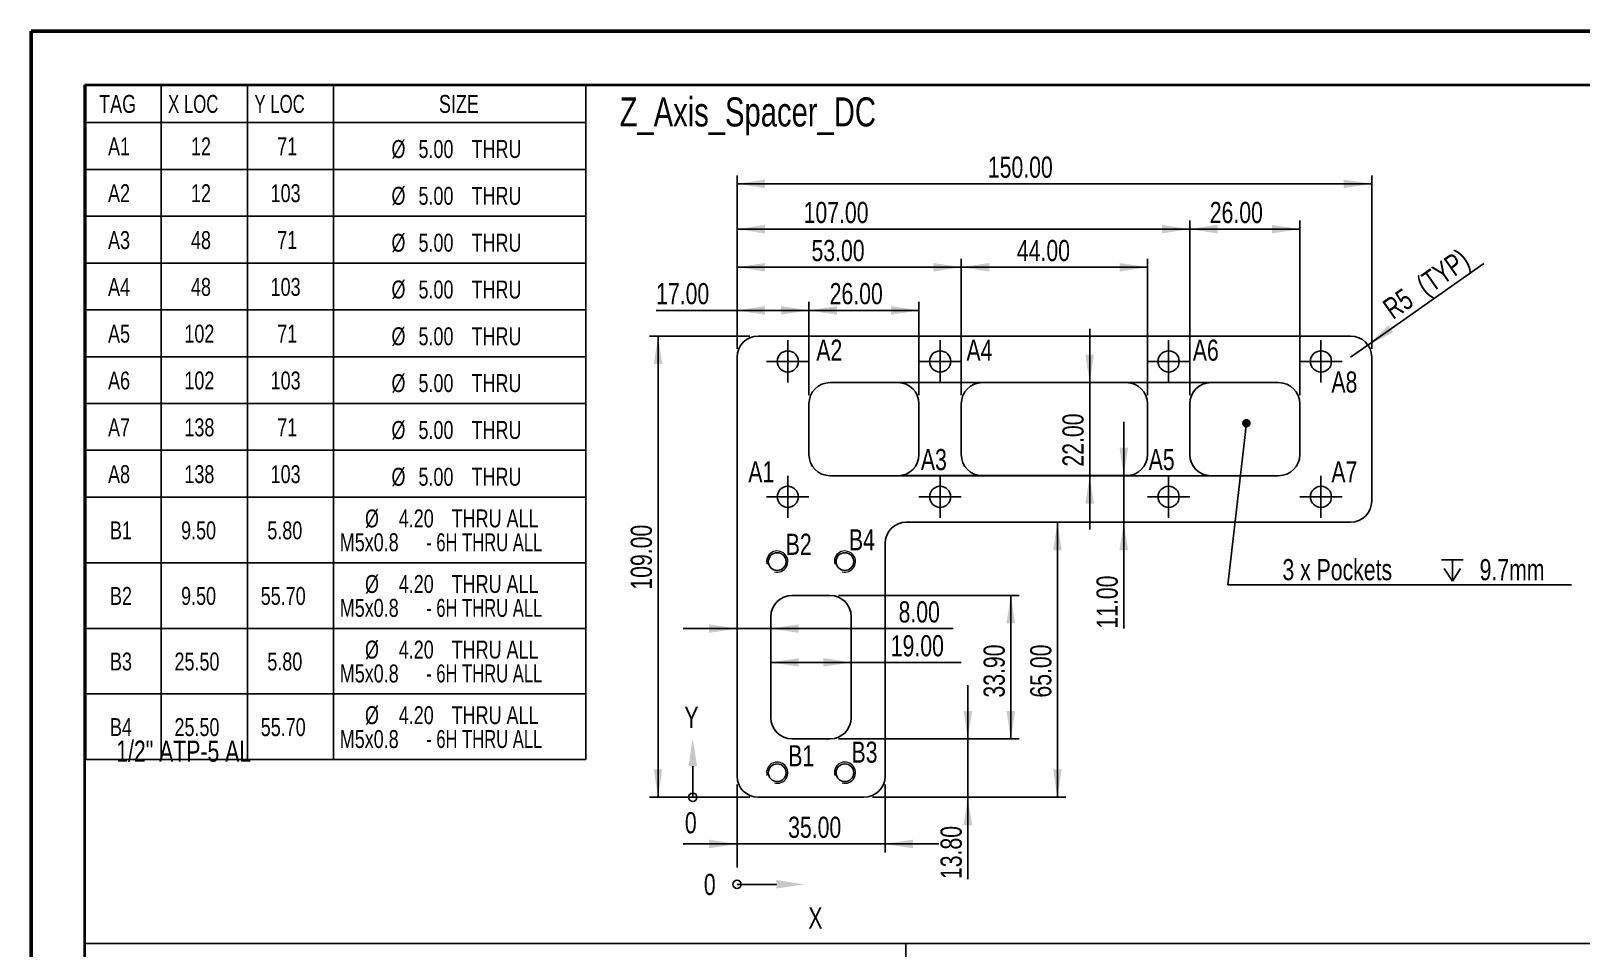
# Model space of a CAD drawing. Header units: millimetres. Extents: x 0 to 279, y 0 to 216.
# Drawn here: x 0 to 183.3, y 107.4 to 215.9 of the extents above; entities that cross this region are included whole.
import ezdxf

# ---------------------------------------------------------------- set-up
doc = ezdxf.new("R2010")
doc.units = ezdxf.units.MM
doc.layers.add('DIM', color=1, linetype='Continuous')
doc.layers.add('PAGE_BORDER', color=7, linetype='Continuous')
doc.styles.add('SLDTEXTSTYLE0', font='TXT', dxfattribs={"width": 0.75})
doc.styles.add('SLDTEXTSTYLE1', font='TXT', dxfattribs={"width": 0.7})
doc.styles.add('SLDTEXTSTYLE2', font='TXT', dxfattribs={"width": 0.692308})
doc.dimstyles.new('SLDDIMSTYLE0', dxfattribs={"dimtxt": 2.5, "dimasz": 3.302, "dimexe": 0, "dimexo": 0.0625, "dimtad": 1, "dimlfac": 2, "dimrnd": 1e-09, "dimzin": 4, "dimdsep": 46, "dimtxsty": 'SLDTEXTSTYLE0', "dimsah": 1, "dimcen": 0.09, "dimadec": 0, "dimazin": 1, "dimtfac": 1, "dimtofl": 0, "dimtmove": 0, "dimatfit": 3, "dimfxl": 0, "dimfrac": 2, "dimtolj": 1, "dimtzin": 12, "dimarcsym": 0})
doc.dimstyles.new('SLDDIMSTYLE1', dxfattribs={"dimtxt": 2.5, "dimasz": 3.302, "dimexe": 0, "dimexo": 0.0625, "dimtad": 1, "dimlfac": 2, "dimrnd": 1e-09, "dimzin": 4, "dimdsep": 46, "dimtxsty": 'SLDTEXTSTYLE0', "dimsah": 1, "dimcen": 0.09, "dimadec": 0, "dimazin": 1, "dimtfac": 1, "dimtmove": 0, "dimatfit": 0, "dimfxl": 0, "dimfrac": 2, "dimtolj": 1, "dimtzin": 12, "dimarcsym": 0})
doc.dimstyles.new('SLDDIMSTYLE2', dxfattribs={"dimtxt": 2.5, "dimasz": 3.302, "dimexe": 0, "dimexo": 0.0625, "dimtad": 1, "dimdec": 0, "dimlfac": 2, "dimrnd": 1e-09, "dimzin": 12, "dimdsep": 46, "dimtxsty": 'SLDTEXTSTYLE0', "dimsah": 1, "dimcen": 0, "dimadec": 0, "dimazin": 3, "dimtfac": 1, "dimtdec": 0, "dimtofl": 0, "dimtmove": 0, "dimatfit": 3, "dimfxl": 0, "dimfrac": 2, "dimtolj": 1, "dimtzin": 12, "dimarcsym": 0})

# ---------------------------------------------------------------- blocks, each defined once
blk = doc.blocks.new('SW_TABLEANNOTATION_4')
at = {"layer": 'PAGE_BORDER', "color": 0}
for p, q in [((0, 0), (0, -79.67)), ((59.09, 0), (0, 0)), ((59.09, -79.67), (59.09, 0)), ((8.89, 0), (8.89, -4.42)), ((19.08, 0), (19.08, -4.42)), ((29.27, 0), (29.27, -4.42)), ((0, -4.42), (59.09, -4.42)), ((8.89, -4.42), (8.89, -79.67)), ((19.08, -4.42), (19.08, -79.67)), ((29.27, -4.42), (29.27, -79.67)), ((0, -9.95), (59.09, -9.95)), ((0, -15.48), (59.09, -15.48)), ((0, -21.01), (59.09, -21.01)), ((0, -26.55), (59.09, -26.55)), ((0, -32.08), (59.09, -32.08)), ((0, -37.61), (59.09, -37.61)), ((0, -43.14), (59.09, -43.14)), ((0, -48.68), (59.09, -48.68)), ((0, -56.43), (59.09, -56.43)), ((0, -64.18), (59.09, -64.18)), ((0, -71.92), (59.09, -71.92)), ((0, -79.67), (59.09, -79.67))]:
    blk.add_line(p, q, dxfattribs=at)
at = {"layer": 'PAGE_BORDER', "color": 0, "attachment_point": 1}
for s, insert, char_height, style in [('TAG', (1.57, -1.15), 2.117, 'SLDTEXTSTYLE0'), ('X LOC', (9.71, -1.15), 2.117, 'SLDTEXTSTYLE1'), ('Y LOC', (19.92, -1.15), 2.117, 'SLDTEXTSTYLE1'), ('SIZE', (41.72, -1.15), 2.117, 'SLDTEXTSTYLE0'), ('A1', (2.62, -6.17), 2.117, 'SLDTEXTSTYLE0'), ('12', (12.42, -6.17), 2.117, 'SLDTEXTSTYLE0'), ('71', (22.61, -6.17), 2.117, 'SLDTEXTSTYLE0'), ('%%c', (36.11, -6.48), 2.117, 'SLDTEXTSTYLE0'), ('5.00', (39.3, -6.48), 2.117, 'SLDTEXTSTYLE0'), ('THRU', (45.57, -6.48), 2.117, 'SLDTEXTSTYLE0'), ('A2', (2.62, -11.7), 2.117, 'SLDTEXTSTYLE0'), ('12', (12.42, -11.7), 2.117, 'SLDTEXTSTYLE0'), ('103', (21.83, -11.7), 2.117, 'SLDTEXTSTYLE0'), ('%%c', (36.11, -12.01), 2.117, 'SLDTEXTSTYLE0'), ('5.00', (39.3, -12.01), 2.117, 'SLDTEXTSTYLE0'), ('THRU', (45.57, -12.01), 2.117, 'SLDTEXTSTYLE0'), ('A3', (2.62, -17.24), 2.117, 'SLDTEXTSTYLE0'), ('48', (12.42, -17.24), 2.117, 'SLDTEXTSTYLE0'), ('71', (22.61, -17.24), 2.117, 'SLDTEXTSTYLE0'), ('%%c', (36.11, -17.55), 2.117, 'SLDTEXTSTYLE0'), ('5.00', (39.3, -17.55), 2.117, 'SLDTEXTSTYLE0'), ('THRU', (45.57, -17.55), 2.117, 'SLDTEXTSTYLE0'), ('A4', (2.62, -22.77), 2.117, 'SLDTEXTSTYLE0'), ('48', (12.42, -22.77), 2.117, 'SLDTEXTSTYLE0'), ('103', (21.83, -22.77), 2.117, 'SLDTEXTSTYLE0'), ('%%c', (36.11, -23.08), 2.117, 'SLDTEXTSTYLE0'), ('5.00', (39.3, -23.08), 2.117, 'SLDTEXTSTYLE0'), ('THRU', (45.57, -23.08), 2.117, 'SLDTEXTSTYLE0'), ('A5', (2.62, -28.3), 2.117, 'SLDTEXTSTYLE0'), ('102', (11.64, -28.3), 2.117, 'SLDTEXTSTYLE0'), ('71', (22.61, -28.3), 2.117, 'SLDTEXTSTYLE0'), ('%%c', (36.11, -28.61), 2.117, 'SLDTEXTSTYLE0'), ('5.00', (39.3, -28.61), 2.117, 'SLDTEXTSTYLE0'), ('THRU', (45.57, -28.61), 2.117, 'SLDTEXTSTYLE0'), ('A6', (2.62, -33.83), 2.117, 'SLDTEXTSTYLE0'), ('102', (11.64, -33.83), 2.117, 'SLDTEXTSTYLE0'), ('103', (21.83, -33.83), 2.117, 'SLDTEXTSTYLE0'), ('%%c', (36.11, -34.14), 2.117, 'SLDTEXTSTYLE0'), ('5.00', (39.3, -34.14), 2.117, 'SLDTEXTSTYLE0'), ('THRU', (45.57, -34.14), 2.117, 'SLDTEXTSTYLE0'), ('A7', (2.62, -39.37), 2.117, 'SLDTEXTSTYLE0'), ('138', (11.64, -39.37), 2.117, 'SLDTEXTSTYLE0'), ('71', (22.61, -39.37), 2.117, 'SLDTEXTSTYLE0'), ('%%c', (36.11, -39.68), 2.117, 'SLDTEXTSTYLE0'), ('5.00', (39.3, -39.68), 2.117, 'SLDTEXTSTYLE0'), ('THRU', (45.57, -39.68), 2.117, 'SLDTEXTSTYLE0'), ('A8', (2.62, -44.9), 2.117, 'SLDTEXTSTYLE0'), ('138', (11.64, -44.9), 2.117, 'SLDTEXTSTYLE0'), ('103', (21.83, -44.9), 2.117, 'SLDTEXTSTYLE0'), ('%%c', (36.11, -45.21), 2.117, 'SLDTEXTSTYLE0'), ('5.00', (39.3, -45.21), 2.117, 'SLDTEXTSTYLE0'), ('THRU', (45.57, -45.21), 2.117, 'SLDTEXTSTYLE0'), ('%%c', (32.98, -50.13), 2.117, 'SLDTEXTSTYLE0'), ('4.20', (36.97, -50.13), 2.117, 'SLDTEXTSTYLE0'), ('THRU ALL', (43.22, -50.13), 2.117, 'SLDTEXTSTYLE0'), ('B1', (2.85, -51.54), 2.117, 'SLDTEXTSTYLE0'), ('9.50', (11.25, -51.54), 2.117, 'SLDTEXTSTYLE0'), ('5.80', (21.44, -51.54), 2.117, 'SLDTEXTSTYLE0'), ('M5x0.8', (30, -52.95), 2.117, 'SLDTEXTSTYLE0'), ('- 6H THRU ALL', (40.21, -52.95), 2.1167, 'SLDTEXTSTYLE2'), ('%%c', (32.98, -57.88), 2.117, 'SLDTEXTSTYLE0'), ('4.20', (36.97, -57.88), 2.117, 'SLDTEXTSTYLE0'), ('THRU ALL', (43.22, -57.88), 2.117, 'SLDTEXTSTYLE0'), ('B2', (2.85, -59.29), 2.117, 'SLDTEXTSTYLE0'), ('9.50', (11.25, -59.29), 2.117, 'SLDTEXTSTYLE0'), ('55.70', (20.66, -59.29), 2.117, 'SLDTEXTSTYLE0'), ('M5x0.8', (30, -60.7), 2.117, 'SLDTEXTSTYLE0'), ('- 6H THRU ALL', (40.21, -60.7), 2.1167, 'SLDTEXTSTYLE2'), ('%%c', (32.98, -65.63), 2.117, 'SLDTEXTSTYLE0'), ('4.20', (36.97, -65.63), 2.117, 'SLDTEXTSTYLE0'), ('THRU ALL', (43.22, -65.63), 2.117, 'SLDTEXTSTYLE0'), ('B3', (2.85, -67.04), 2.117, 'SLDTEXTSTYLE0'), ('25.50', (10.47, -67.04), 2.117, 'SLDTEXTSTYLE0'), ('5.80', (21.44, -67.04), 2.117, 'SLDTEXTSTYLE0'), ('M5x0.8', (30, -68.45), 2.117, 'SLDTEXTSTYLE0'), ('- 6H THRU ALL', (40.21, -68.45), 2.1167, 'SLDTEXTSTYLE2'), ('%%c', (32.98, -73.38), 2.117, 'SLDTEXTSTYLE0'), ('B4', (2.85, -74.79), 2.117, 'SLDTEXTSTYLE0'), ('25.50', (10.47, -74.79), 2.117, 'SLDTEXTSTYLE0'), ('55.70', (20.66, -74.79), 2.117, 'SLDTEXTSTYLE0'), ('4.20', (36.97, -73.38), 2.117, 'SLDTEXTSTYLE0'), ('THRU ALL', (43.22, -73.38), 2.117, 'SLDTEXTSTYLE0'), ('M5x0.8', (30, -76.2), 2.117, 'SLDTEXTSTYLE0'), ('- 6H THRU ALL', (40.21, -76.2), 2.1167, 'SLDTEXTSTYLE2')]:
    blk.add_mtext(s, dxfattribs=dict(at, insert=insert, char_height=char_height, style=style))
blk = doc.blocks.new('_D')
at = {"layer": 'DIM'}
for p, q in [((83.42, 178.36), (83.42, 198.84)), ((158.42, 178.36), (158.42, 198.84)), ((83.42, 197.84), (158.42, 197.84))]:
    blk.add_line(p, q, dxfattribs=at)
for points in [[(83.42, 197.84), (86.72, 197.33), (86.72, 198.35)], [(158.42, 197.84), (155.12, 198.35), (155.12, 197.33)]]:
    blk.add_solid(points, dxfattribs=at)
at = {"layer": 'DIM', "insert": (113.06, 201.06), "char_height": 2.5, "attachment_point": 1, "style": 'SLDTEXTSTYLE0'}
blk.add_mtext('150.00', dxfattribs=at)
blk = doc.blocks.new('_D_1')
at = {"layer": 'DIM'}
for p, q in [((83.42, 178.36), (83.42, 183.89)), ((91.92, 172.86), (91.92, 183.89)), ((83.42, 182.89), (73.86, 182.89)), ((91.92, 182.89), (83.42, 182.89))]:
    blk.add_line(p, q, dxfattribs=at)
for points in [[(83.42, 182.89), (86.72, 182.38), (86.72, 183.4)], [(91.92, 182.89), (88.62, 183.4), (88.62, 182.38)]]:
    blk.add_solid(points, dxfattribs=at)
at = {"layer": 'DIM', "insert": (73.86, 186.12), "char_height": 2.5, "attachment_point": 1, "style": 'SLDTEXTSTYLE0'}
blk.add_mtext('17.00', dxfattribs=at)
blk = doc.blocks.new('_D_2')
at = {"layer": 'DIM'}
for p, q in [((91.92, 172.86), (91.92, 183.89)), ((104.92, 172.86), (104.92, 183.89)), ((91.92, 182.89), (104.92, 182.89))]:
    blk.add_line(p, q, dxfattribs=at)
for points in [[(91.92, 182.89), (95.22, 182.38), (95.22, 183.4)], [(104.92, 182.89), (101.62, 183.4), (101.62, 182.38)]]:
    blk.add_solid(points, dxfattribs=at)
at = {"layer": 'DIM', "insert": (94.37, 186.12), "char_height": 2.5, "attachment_point": 1, "style": 'SLDTEXTSTYLE0'}
blk.add_mtext('26.00', dxfattribs=at)
blk = doc.blocks.new('_D_3')
at = {"layer": 'DIM'}
for p, q in [((83.42, 178.36), (83.42, 188.99)), ((109.92, 172.86), (109.92, 188.99)), ((83.42, 187.99), (109.92, 187.99))]:
    blk.add_line(p, q, dxfattribs=at)
for points in [[(83.42, 187.99), (86.72, 187.48), (86.72, 188.49)], [(109.92, 187.99), (106.62, 188.49), (106.62, 187.48)]]:
    blk.add_solid(points, dxfattribs=at)
at = {"layer": 'DIM', "insert": (92.22, 191.21), "char_height": 2.5, "attachment_point": 1, "style": 'SLDTEXTSTYLE0'}
blk.add_mtext('53.00', dxfattribs=at)
blk = doc.blocks.new('_D_4')
at = {"layer": 'DIM'}
for p, q in [((109.92, 172.86), (109.92, 188.99)), ((131.92, 172.86), (131.92, 188.99)), ((109.92, 187.99), (131.92, 187.99))]:
    blk.add_line(p, q, dxfattribs=at)
for points in [[(109.92, 187.99), (113.22, 187.48), (113.22, 188.49)], [(131.92, 187.99), (128.62, 188.49), (128.62, 187.48)]]:
    blk.add_solid(points, dxfattribs=at)
at = {"layer": 'DIM', "insert": (116.49, 191.21), "char_height": 2.5, "attachment_point": 1, "style": 'SLDTEXTSTYLE0'}
blk.add_mtext('44.00', dxfattribs=at)
blk = doc.blocks.new('_D_5')
at = {"layer": 'DIM'}
for p, q in [((83.42, 178.36), (83.42, 193.49)), ((83.42, 192.49), (136.92, 192.49)), ((136.92, 172.86), (136.92, 193.49))]:
    blk.add_line(p, q, dxfattribs=at)
for points in [[(83.42, 192.49), (86.72, 191.98), (86.72, 193)], [(136.92, 192.49), (133.62, 193), (133.62, 191.98)]]:
    blk.add_solid(points, dxfattribs=at)
at = {"layer": 'DIM', "insert": (91.29, 195.71), "char_height": 2.5, "attachment_point": 1, "style": 'SLDTEXTSTYLE0'}
blk.add_mtext('107.00', dxfattribs=at)
blk = doc.blocks.new('_D_6')
at = {"layer": 'DIM'}
for p, q in [((136.92, 172.86), (136.92, 193.49)), ((136.92, 192.49), (149.92, 192.49)), ((149.92, 172.86), (149.92, 193.49))]:
    blk.add_line(p, q, dxfattribs=at)
for points in [[(136.92, 192.49), (140.22, 191.98), (140.22, 193)], [(149.92, 192.49), (146.62, 193), (146.62, 191.98)]]:
    blk.add_solid(points, dxfattribs=at)
at = {"layer": 'DIM', "insert": (139.28, 195.71), "char_height": 2.5, "attachment_point": 1, "style": 'SLDTEXTSTYLE0'}
blk.add_mtext('26.00', dxfattribs=at)
blk = doc.blocks.new('_D_7')
at = {"layer": 'DIM'}
for p, q in [((129.12, 163.36), (129.12, 169.71)), ((103.42, 163.36), (130.12, 163.36)), ((129.12, 157.86), (129.12, 163.36)), ((129.12, 157.86), (129.12, 145.28))]:
    blk.add_line(p, q, dxfattribs=at)
for points in [[(129.12, 163.36), (129.63, 166.66), (128.61, 166.66)], [(129.12, 157.86), (128.61, 154.55), (129.63, 154.55)]]:
    blk.add_solid(points, dxfattribs=at)
at = {"layer": 'DIM', "insert": (125.9, 145.28), "char_height": 2.5, "attachment_point": 1, "rotation": 90, "style": 'SLDTEXTSTYLE0'}
blk.add_mtext('11.00', dxfattribs=at)
blk = doc.blocks.new('_D_8')
at = {"layer": 'DIM'}
for p, q in [((125.09, 174.36), (125.09, 180.71)), ((125.09, 163.36), (125.09, 174.36)), ((125.09, 163.36), (125.09, 157.01))]:
    blk.add_line(p, q, dxfattribs=at)
for points in [[(125.09, 174.36), (125.6, 177.66), (124.58, 177.66)], [(125.09, 163.36), (124.58, 160.05), (125.6, 160.05)]]:
    blk.add_solid(points, dxfattribs=at)
at = {"layer": 'DIM', "insert": (121.87, 164.43), "char_height": 2.5, "attachment_point": 1, "rotation": 90, "style": 'SLDTEXTSTYLE0'}
blk.add_mtext('22.00', dxfattribs=at)
blk = doc.blocks.new('_D_9')
at = {"layer": 'DIM'}
for q in [(171.65, 188.41), (155.92, 177.36)]:
    blk.add_line((157.96, 178.79), q, dxfattribs=at)
blk.add_solid([(157.96, 178.79), (160.96, 180.28), (160.37, 181.11)], dxfattribs=at)
at = {"layer": 'DIM', "char_height": 2.5, "attachment_point": 1, "rotation": 35.0978, "style": 'SLDTEXTSTYLE0'}
for s, insert in [('(TYP)', (163.43, 186.54)), ('R5', (159.49, 183.78))]:
    blk.add_mtext(s, dxfattribs=dict(at, insert=insert))
blk = doc.blocks.new('_D_10')
at = {"layer": 'DIM'}
for p, q in [((110.69, 132.26), (110.69, 138.61)), ((95.42, 132.26), (111.69, 132.26)), ((110.69, 125.36), (110.69, 132.26)), ((99.42, 125.36), (111.69, 125.36)), ((110.69, 125.36), (110.69, 115.69))]:
    blk.add_line(p, q, dxfattribs=at)
for points in [[(110.69, 132.26), (111.2, 135.56), (110.18, 135.56)], [(110.69, 125.36), (110.18, 122.05), (111.2, 122.05)]]:
    blk.add_solid(points, dxfattribs=at)
at = {"layer": 'DIM', "insert": (107.47, 115.69), "char_height": 2.5, "attachment_point": 1, "rotation": 90, "style": 'SLDTEXTSTYLE0'}
blk.add_mtext('13.80', dxfattribs=at)
blk = doc.blocks.new('_D_11')
at = {"layer": 'DIM'}
for p, q in [((95.42, 149.21), (116.77, 149.21)), ((115.77, 132.26), (115.77, 149.21)), ((95.42, 132.26), (116.77, 132.26))]:
    blk.add_line(p, q, dxfattribs=at)
for points in [[(115.77, 149.21), (115.26, 145.9), (116.28, 145.9)], [(115.77, 132.26), (116.28, 135.56), (115.26, 135.56)]]:
    blk.add_solid(points, dxfattribs=at)
at = {"layer": 'DIM', "insert": (112.55, 137.13), "char_height": 2.5, "attachment_point": 1, "rotation": 90, "style": 'SLDTEXTSTYLE0'}
blk.add_mtext('33.90', dxfattribs=at)
blk = doc.blocks.new('_D_12')
at = {"layer": 'DIM'}
for p, q in [((84.92, 179.86), (73.09, 179.86)), ((74.09, 125.36), (74.09, 179.86)), ((84.92, 125.36), (73.09, 125.36))]:
    blk.add_line(p, q, dxfattribs=at)
for points in [[(74.09, 179.86), (73.58, 176.55), (74.6, 176.55)], [(74.09, 125.36), (74.6, 128.66), (73.58, 128.66)]]:
    blk.add_solid(points, dxfattribs=at)
at = {"layer": 'DIM', "insert": (70.86, 149.89), "char_height": 2.5, "attachment_point": 1, "rotation": 90, "style": 'SLDTEXTSTYLE0'}
blk.add_mtext('109.00', dxfattribs=at)
blk = doc.blocks.new('_D_13')
at = {"layer": 'DIM'}
for p, q in [((121.28, 125.36), (121.28, 157.86)), ((99.42, 125.36), (122.28, 125.36))]:
    blk.add_line(p, q, dxfattribs=at)
for points in [[(121.28, 157.86), (120.77, 154.55), (121.79, 154.55)], [(121.28, 125.36), (121.79, 128.66), (120.77, 128.66)]]:
    blk.add_solid(points, dxfattribs=at)
at = {"layer": 'DIM', "insert": (118.06, 137.13), "char_height": 2.5, "attachment_point": 1, "rotation": 90, "style": 'SLDTEXTSTYLE0'}
blk.add_mtext('65.00', dxfattribs=at)
blk = doc.blocks.new('_D_14')
at = {"layer": 'DIM'}
for p, q in [((83.42, 145.28), (77.07, 145.28)), ((83.42, 145.28), (87.42, 145.28)), ((87.42, 145.28), (108.97, 145.28))]:
    blk.add_line(p, q, dxfattribs=at)
for points in [[(83.42, 145.28), (80.12, 145.79), (80.12, 144.78)], [(87.42, 145.28), (90.72, 144.78), (90.72, 145.79)]]:
    blk.add_solid(points, dxfattribs=at)
at = {"layer": 'DIM', "insert": (102.51, 148.51), "char_height": 2.5, "attachment_point": 1, "style": 'SLDTEXTSTYLE0'}
blk.add_mtext('8.00', dxfattribs=at)
blk = doc.blocks.new('_D_15')
at = {"layer": 'DIM'}
for q in [(87.42, 141.29), (109.9, 141.29)]:
    blk.add_line((96.92, 141.29), q, dxfattribs=at)
for points in [[(87.42, 141.29), (90.72, 140.78), (90.72, 141.8)], [(96.92, 141.29), (93.62, 141.8), (93.62, 140.78)]]:
    blk.add_solid(points, dxfattribs=at)
at = {"layer": 'DIM', "insert": (101.59, 144.51), "char_height": 2.5, "attachment_point": 1, "style": 'SLDTEXTSTYLE0'}
blk.add_mtext('19.00', dxfattribs=at)
blk = doc.blocks.new('_D_16')
at = {"layer": 'DIM'}
for p, q in [((83.42, 126.86), (83.42, 118.84)), ((100.92, 126.86), (100.92, 118.84)), ((83.42, 119.84), (77.07, 119.84)), ((100.92, 119.84), (83.42, 119.84)), ((100.92, 119.84), (107.27, 119.84))]:
    blk.add_line(p, q, dxfattribs=at)
for points in [[(83.42, 119.84), (80.12, 120.35), (80.12, 119.33)], [(100.92, 119.84), (104.22, 119.33), (104.22, 120.35)]]:
    blk.add_solid(points, dxfattribs=at)
at = {"layer": 'DIM', "insert": (89.46, 123.06), "char_height": 2.5, "attachment_point": 1, "style": 'SLDTEXTSTYLE0'}
blk.add_mtext('35.00', dxfattribs=at)
blk = doc.blocks.new('SW_SYMBOL_HOLE_DEPTH')
at = {"layer": 'DIM', "color": 0}
for p, q in [((0, 875), (800, 875)), ((400, 875), (400, 75)), ((100, 555), (400, 75)), ((700, 555), (400, 75))]:
    blk.add_line(p, q, dxfattribs=at)
blk = doc.blocks.new('SW_NOTE_3')
at = {"layer": 'DIM', "color": 0}
for p, q in [((-0.09, 0.17), (34.14, 0.17)), ((34.14, 0.17), (-0.09, 0.17)), ((-0.09, 0.17), (34.14, 0.17)), ((34.14, 0.17), (-0.09, 0.17)), ((-0.09, 0.17), (34.14, 0.17)), ((34.14, 0.17), (-0.09, 0.17))]:
    blk.add_line(p, q, dxfattribs=at)
at = {"layer": 'DIM', "color": 0, "xscale": 0.003193359375, "yscale": 0.003193359375, "zscale": 0.003193359375}
blk.add_blockref('SW_SYMBOL_HOLE_DEPTH', (18.8, 0.35), dxfattribs=at)
at = {"layer": 'DIM', "color": 0, "char_height": 2.5, "attachment_point": 1, "style": 'SLDTEXTSTYLE0'}
for s, insert in [('3 x Pockets', (0, 3.22)), ('9.7mm', (23.3, 3.22))]:
    blk.add_mtext(s, dxfattribs=dict(at, insert=insert))
blk = doc.blocks.new('SW_CENTERMARKSYMBOL_29')
at = {"layer": 'DIM', "color": 0}
for p, q in [((0, 1.25), (0, 2.5)), ((-1.25, 0), (-2.5, 0)), ((0, 0), (-1.25, 0)), ((0, 0), (0, 1.25)), ((0, 0), (0, -1.25)), ((0, 0), (1.25, 0)), ((1.25, 0), (2.5, 0)), ((0, -1.25), (0, -2.5))]:
    blk.add_line(p, q, dxfattribs=at)
blk = doc.blocks.new('SW_CENTERMARKSYMBOL_30')
at = {"layer": 'DIM', "color": 0}
for p, q in [((0, 1.25), (0, 2.5)), ((-1.25, 0), (-2.5, 0)), ((0, 0), (-1.25, 0)), ((0, 0), (0, 1.25)), ((0, 0), (0, -1.25)), ((0, 0), (1.25, 0)), ((1.25, 0), (2.5, 0)), ((0, -1.25), (0, -2.5))]:
    blk.add_line(p, q, dxfattribs=at)
blk = doc.blocks.new('SW_CENTERMARKSYMBOL_31')
at = {"layer": 'DIM', "color": 0}
for p, q in [((0, 1.25), (0, 2.5)), ((-1.25, 0), (-2.5, 0)), ((0, 0), (-1.25, 0)), ((0, 0), (0, 1.25)), ((0, 0), (0, -1.25)), ((0, 0), (1.25, 0)), ((1.25, 0), (2.5, 0)), ((0, -1.25), (0, -2.5))]:
    blk.add_line(p, q, dxfattribs=at)
blk = doc.blocks.new('SW_CENTERMARKSYMBOL_32')
at = {"layer": 'DIM', "color": 0}
for p, q in [((0, 1.25), (0, 2.5)), ((-1.25, 0), (-2.5, 0)), ((0, 0), (-1.25, 0)), ((0, 0), (0, 1.25)), ((0, 0), (0, -1.25)), ((0, 0), (1.25, 0)), ((1.25, 0), (2.5, 0)), ((0, -1.25), (0, -2.5))]:
    blk.add_line(p, q, dxfattribs=at)
blk = doc.blocks.new('SW_CENTERMARKSYMBOL_33')
at = {"layer": 'DIM', "color": 0}
for p, q in [((0, 1.25), (0, 2.5)), ((-1.25, 0), (-2.5, 0)), ((0, 0), (-1.25, 0)), ((0, 0), (0, 1.25)), ((0, 0), (0, -1.25)), ((0, 0), (1.25, 0)), ((1.25, 0), (2.5, 0)), ((0, -1.25), (0, -2.5))]:
    blk.add_line(p, q, dxfattribs=at)
blk = doc.blocks.new('SW_CENTERMARKSYMBOL_34')
at = {"layer": 'DIM', "color": 0}
for p, q in [((0, 1.25), (0, 2.5)), ((-1.25, 0), (-2.5, 0)), ((0, 0), (-1.25, 0)), ((0, 0), (0, 1.25)), ((0, 0), (0, -1.25)), ((0, 0), (1.25, 0)), ((1.25, 0), (2.5, 0)), ((0, -1.25), (0, -2.5))]:
    blk.add_line(p, q, dxfattribs=at)
blk = doc.blocks.new('SW_CENTERMARKSYMBOL_35')
at = {"layer": 'DIM', "color": 0}
for p, q in [((0, 1.25), (0, 2.5)), ((-1.25, 0), (-2.5, 0)), ((0, 0), (-1.25, 0)), ((0, 0), (0, 1.25)), ((0, 0), (0, -1.25)), ((0, 0), (1.25, 0)), ((1.25, 0), (2.5, 0)), ((0, -1.25), (0, -2.5))]:
    blk.add_line(p, q, dxfattribs=at)
blk = doc.blocks.new('SW_CENTERMARKSYMBOL_36')
at = {"layer": 'DIM', "color": 0}
for p, q in [((0, 1.25), (0, 2.5)), ((-1.25, 0), (-2.5, 0)), ((0, 0), (-1.25, 0)), ((0, 0), (0, 1.25)), ((0, 0), (0, -1.25)), ((0, 0), (1.25, 0)), ((1.25, 0), (2.5, 0)), ((0, -1.25), (0, -2.5))]:
    blk.add_line(p, q, dxfattribs=at)
blk = doc.blocks.new('_DOT')
at = {"color": 0, "linetype": 'ByBlock', "lineweight": -2}
blk.add_line((-0.5, 0), (-1, 0), dxfattribs=at)
at = {"color": 0, "linetype": 'ByBlock', "const_width": 0.5}
blk.add_lwpolyline([(-0.25, 0, 1), (0.25, 0, 1)], format="xyb", close=True, dxfattribs=at)
blk = doc.blocks.new('SW_DATUMORIGIN_4')
at = {"layer": 'DIM', "color": 0}
for p, q in [((-5.23, 1), (-5.23, 4.66)), ((-1, 1), (-7.23, 1)), ((0, 0), (0, -7.29)), ((0, -9.29), (4.66, -9.29))]:
    blk.add_line(p, q, dxfattribs=at)
for centre in [(-5.23, 1), (0, -9.29)]:
    blk.add_circle(centre, 0.5, dxfattribs=at)
for points in [[(-5.23, 7.97), (-5.74, 4.66), (-4.72, 4.66)], [(7.96, -9.29), (4.66, -8.78), (4.66, -9.79)]]:
    blk.add_solid(points, dxfattribs=at)
at = {"layer": 'DIM', "color": 0, "char_height": 2.5, "attachment_point": 1, "style": 'SLDTEXTSTYLE0'}
for s, insert in [('Y', (-6.22, 11.7)), ('0', (-6.16, -0.76)), ('0', (-3.92, -8.05)), ('X', (8.43, -12.02))]:
    blk.add_mtext(s, dxfattribs=dict(at, insert=insert))

msp = doc.modelspace()

# ---------------------------------------------------------------- linework, layer by layer
at = {"color": 7, "linetype": 'Continuous', "lineweight": 50}
for p, q in [((0, 0), (0, 215.9)), ((0, 215.9), (279.4, 215.9))]:
    msp.add_line(p, q, dxfattribs=at)
at = {"color": 7, "linetype": 'Continuous', "lineweight": 25}
for p, q in [((85.9196, 179.8564), (155.9196, 179.8564)), ((83.4196, 127.8564), (83.4196, 177.3564)), ((158.4196, 177.3564), (158.4196, 160.3564)), ((102.4196, 174.3564), (94.4196, 174.3564)), ((129.4196, 174.3564), (112.4196, 174.3564)), ((147.4196, 174.3564), (139.4196, 174.3564)), ((91.9196, 171.8564), (91.9196, 165.8564)), ((104.9196, 165.8564), (104.9196, 171.8564)), ((109.9196, 171.8564), (109.9196, 165.8564)), ((131.9196, 165.8564), (131.9196, 171.8564)), ((136.9196, 171.8564), (136.9196, 165.8564)), ((149.9196, 165.8564), (149.9196, 171.8564)), ((94.4196, 163.3564), (102.4196, 163.3564)), ((112.4196, 163.3564), (129.4196, 163.3564)), ((139.4196, 163.3564), (147.4196, 163.3564)), ((155.9196, 157.8564), (103.4196, 157.8564)), ((100.9196, 127.8564), (100.9196, 155.3564)), ((94.4196, 149.2064), (89.9196, 149.2064)), ((87.4196, 146.7064), (87.4196, 134.7564)), ((96.9196, 134.7564), (96.9196, 146.7064)), ((89.9196, 132.2564), (94.4196, 132.2564)), ((85.9196, 125.3564), (98.4196, 125.3564))]:
    msp.add_line(p, q, dxfattribs=at)
for centre, radius in [((89.4196, 176.8564), 1.25), ((107.4196, 176.8564), 1.25), ((134.4196, 176.8564), 1.25), ((152.4196, 176.8564), 1.25), ((89.4196, 160.8564), 1.25), ((107.4196, 160.8564), 1.25), ((134.4196, 160.8564), 1.25), ((152.4196, 160.8564), 1.25), ((88.1696, 153.2064), 1.05), ((96.1696, 153.2064), 1.05), ((88.1696, 128.2564), 1.05), ((96.1696, 128.2564), 1.05)]:
    msp.add_circle(centre, radius, dxfattribs=at)
for centre, start, end in [((85.9196, 177.3564), 90, 180), ((155.9196, 177.3564), 0, 90), ((94.4196, 171.8564), 90, 180), ((102.4196, 171.8564), 0, 90), ((112.4196, 171.8564), 90, 180), ((129.4196, 171.8564), 0, 90), ((139.4196, 171.8564), 90, 180), ((147.4196, 171.8564), 0, 90), ((94.4196, 165.8564), 180, 270), ((102.4196, 165.8564), 270, 0), ((112.4196, 165.8564), 180, 270), ((129.4196, 165.8564), 270, 0), ((139.4196, 165.8564), 180, 270), ((147.4196, 165.8564), 270, 0), ((155.9196, 160.3564), 270, 360), ((103.4196, 155.3564), 90, 180), ((89.9196, 146.7064), 90, 180), ((94.4196, 146.7064), 0, 90), ((89.9196, 134.7564), 180, 270), ((94.4196, 134.7564), 270, 0), ((85.9196, 127.8564), 180, 270), ((98.4196, 127.8564), 270, 0)]:
    msp.add_arc(centre, 2.5, start, end, dxfattribs=at)
at = {"color": 7, "linetype": 'Continuous', "lineweight": 18}
for centre in [(88.1696, 153.2064), (96.1696, 153.2064), (88.1696, 128.2564), (96.1696, 128.2564)]:
    msp.add_arc(centre, 1.25, 255, 195, dxfattribs=at)
at = {"layer": 'DIM'}
for p, q in [((102.4196, 174.3564), (139.4196, 174.3564)), ((143.6077, 169.5517), (141.4304, 150.4476)), ((102.4196, 163.3564), (139.4196, 163.3564)), ((141.4304, 150.4476), (147.7804, 150.4476))]:
    msp.add_line(p, q, dxfattribs=at)
at = {"layer": 'PAGE_BORDER'}
for p, q in [((6.35, 209.55), (185.1903, 209.55)), ((6.35, 209.55), (6.35, 108.0883)), ((6.35, 108.0883), (185.1903, 108.0883)), ((103.366, 108.0883), (103.366, 6.3245))]:
    msp.add_line(p, q, dxfattribs=at)
at = {"layer": 'PAGE_BORDER', "lineweight": 35}
for p, q in [((6.35, 209.55), (273.05, 209.55)), ((6.35, 6.35), (6.35, 209.55))]:
    msp.add_line(p, q, dxfattribs=at)

# ---------------------------------------------------------------- block references
at = {"layer": 'DIM'}
for name, p in [('SW_CENTERMARKSYMBOL_36', (89.4196, 176.8564)), ('SW_CENTERMARKSYMBOL_34', (107.4196, 176.8564)), ('SW_CENTERMARKSYMBOL_32', (134.4196, 176.8564)), ('SW_CENTERMARKSYMBOL_30', (152.4196, 176.8564)), ('SW_CENTERMARKSYMBOL_35', (89.4196, 160.8564)), ('SW_CENTERMARKSYMBOL_33', (107.4196, 160.8564)), ('SW_CENTERMARKSYMBOL_31', (134.4196, 160.8564)), ('SW_CENTERMARKSYMBOL_29', (152.4196, 160.8564)), ('SW_NOTE_3', (147.8657, 150.282)), ('SW_DATUMORIGIN_4', (83.4196, 124.3564))]:
    msp.add_blockref(name, p, dxfattribs=at)
at = {"layer": 'DIM', "xscale": 1.016, "yscale": 1.016, "rotation": 83.49789197540878}
msp.add_blockref('_DOT', (143.6077, 169.5517, -1.675), dxfattribs=at)
at = {"layer": 'PAGE_BORDER'}
msp.add_blockref('SW_TABLEANNOTATION_4', (6.4817, 209.4941), dxfattribs=at)

# ---------------------------------------------------------------- texts
at = {"layer": 'DIM', "attachment_point": 1, "style": 'SLDTEXTSTYLE0'}
for s, insert, char_height in [('Z_Axis_Spacer_DC', (69.5443, 208.0617), 3.439583), ('A2', (92.79, 179.4366), 2.5), ('A4', (110.5335, 179.4366), 2.5), ('A6', (137.2771, 179.4366), 2.5), ('A8', (153.6531, 175.6757), 2.5), ('A1', (84.7553, 165.0607), 2.5), ('A3', (105.1486, 166.5138), 2.5), ('A5', (132.0631, 166.5138), 2.5), ('A7', (153.6531, 165.0607), 2.5), ('B2', (89.1772, 156.5), 2.5), ('B4', (96.6469, 157.0303), 2.5), ('1/2" ATP-5 AL', (10.0703, 132.0524), 2.5), ('B3', (96.9516, 131.9341), 2.5), ('B1', (89.474, 131.5116), 2.5)]:
    msp.add_mtext(s, dxfattribs=dict(at, insert=insert, char_height=char_height))

# ---------------------------------------------------------------- dimensions: what is measured, and where the dimension line sits
at = {"layer": 'DIM'}
for base, p1, p2, dimstyle, picture, middle in [((158.4196, 197.8377), (83.4196, 177.3564), (158.4196, 177.3564), 'SLDDIMSTYLE0', '_D', (118.1388, 197.8377)), ((136.9196, 192.4888), (83.4196, 177.3564), (136.9196, 171.8564), 'SLDDIMSTYLE0', '_D_5', (96.3737, 192.4888)), ((149.9196, 192.4888), (136.9196, 171.8564), (149.9196, 171.8564), 'SLDDIMSTYLE0', '_D_6', (143.4412, 192.4888)), ((109.9196, 187.9855), (83.4196, 177.3564), (109.9196, 171.8564), 'SLDDIMSTYLE0', '_D_3', (96.3737, 187.9855)), ((131.9196, 187.9855), (109.9196, 171.8564), (131.9196, 171.8564), 'SLDDIMSTYLE1', '_D_4', (120.6415, 187.9855)), ((83.4196, 182.8926), (91.9196, 171.8564), (83.4196, 177.3564), 'SLDDIMSTYLE0', '_D_1', (78.016, 182.8926)), ((104.9196, 182.8926), (91.9196, 171.8564), (104.9196, 171.8564), 'SLDDIMSTYLE0', '_D_2', (98.5309, 182.8926)), ((87.4196, 145.2848), (83.4196, 127.8564), (87.4196, 146.7064), 'SLDDIMSTYLE1', '_D_14', (105.7416, 145.2848)), ((83.4196, 119.8416), (100.9196, 127.8564), (83.4196, 127.8564), 'SLDDIMSTYLE1', '_D_16', (93.6207, 119.8416))]:
    dim = msp.add_linear_dim(base=base, p1=p1, p2=p2, dimstyle=dimstyle, dxfattribs=at)
    dim.commit()
    dim.dimension.update_dxf_attribs({"geometry": picture, "text_midpoint": middle, "dimtype": 160})
dim = msp.add_radius_dim(center=(155.9196, 177.3564), mpoint=(157.965, 178.7939), text='<> (TYP)', dimstyle='SLDDIMSTYLE2', dxfattribs=at)
dim.commit()
dim.dimension.update_dxf_attribs({"geometry": '_D_9', "text_midpoint": (166.6142, 184.8722), "dimtype": 164})
for base, p1, p2, angle, dimstyle, picture, middle in [((74.0872, 179.8564), (85.9196, 125.3564), (85.9196, 179.8564), 90, 'SLDDIMSTYLE0', '_D_12', (74.0872, 154.9741)), ((125.0891, 174.3564), (129.4196, 163.3564), (129.4196, 174.3564), 90, 'SLDDIMSTYLE1', '_D_8', (125.0891, 168.588)), ((129.1182, 163.3564), (103.4196, 157.8564), (102.4196, 163.3564), 90, 'SLDDIMSTYLE1', '_D_7', (129.1182, 149.4379)), ((121.2809, 157.8564), (98.4196, 125.3564), (103.4196, 157.8564), 90, 'SLDDIMSTYLE0', '_D_13', (121.2809, 141.288)), ((115.7702, 149.2064), (94.4196, 132.2564), (94.4196, 149.2064), 90, 'SLDDIMSTYLE0', '_D_11', (115.7702, 141.288)), ((87.4196, 141.288), (96.9196, 146.7064), (87.4196, 146.7064), 0, 'SLDDIMSTYLE0', '_D_15', (105.7416, 141.288)), ((110.6922, 132.2564), (98.4196, 125.3564), (94.4196, 132.2564), 90, 'SLDDIMSTYLE1', '_D_10', (110.6922, 119.8416))]:
    dim = msp.add_linear_dim(base=base, p1=p1, p2=p2, angle=angle, dimstyle=dimstyle, dxfattribs=at)
    dim.commit()
    dim.dimension.update_dxf_attribs({"geometry": picture, "text_midpoint": middle, "dimtype": 160})

doc.saveas('drawing.dxf')
